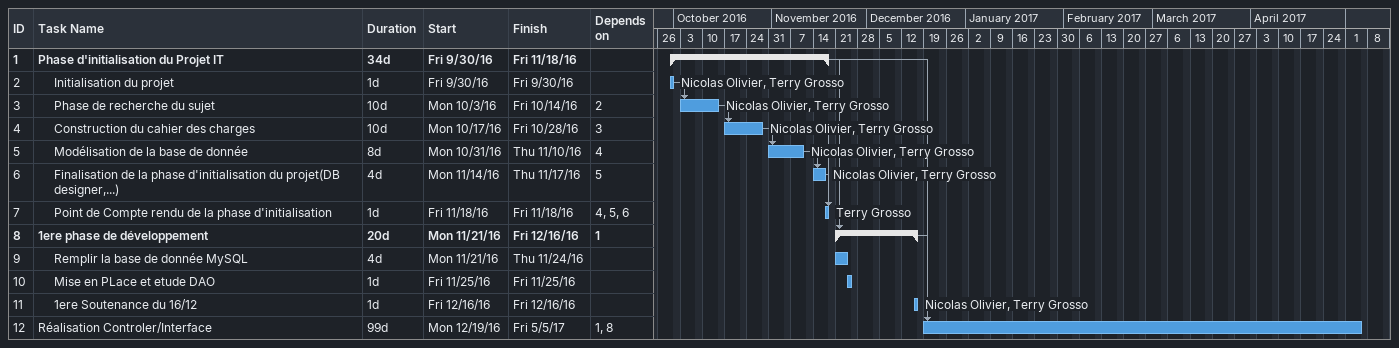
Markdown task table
| ID | Level | Task | Duration | Start | Finish | Predecessors | Resources |
|---|---|---|---|---|---|---|---|
| 1 | 1 | **Phase d'initialisation du Projet IT** | 34d | 2016-09-30 | 2016-11-18 |  |  |
| 2 | 2 | Initialisation du projet | 1d | 2016-09-30 | 2016-09-30 |  | Nicolas Olivier, Terry Grosso |
| 3 | 2 | Phase de recherche du sujet | 10d | 2016-10-03 | 2016-10-14 | 2 | Nicolas Olivier, Terry Grosso |
| 4 | 2 | Construction du cahier des charges | 10d | 2016-10-17 | 2016-10-28 | 3 | Nicolas Olivier, Terry Grosso |
| 5 | 2 | Modélisation de la base de donnée | 8d | 2016-10-31 | 2016-11-10 | 4 | Nicolas Olivier, Terry Grosso |
| 6 | 2 | Finalisation de la phase d'initialisation du projet(DB designer,...) | 4d | 2016-11-14 | 2016-11-17 | 5 | Nicolas Olivier, Terry Grosso |
| 7 | 2 | Point de Compte rendu de la phase d'initialisation | 1d | 2016-11-18 | 2016-11-18 | 4, 5, 6 | Terry Grosso |
| 8 | 1 | **1ere phase de développement** | 20d | 2016-11-21 | 2016-12-16 | 1 |  |
| 9 | 2 | Remplir la base de donnée MySQL | 4d | 2016-11-21 | 2016-11-24 |  |  |
| 10 | 2 | Mise en PLace et etude DAO | 1d | 2016-11-25 | 2016-11-25 |  |  |
| 11 | 2 | 1ere Soutenance du 16/12 | 1d | 2016-12-16 | 2016-12-16 |  | Nicolas Olivier, Terry Grosso |
| 12 | 1 | Réalisation Controler/Interface | 99d | 2016-12-19 | 2017-05-05 | 1, 8 |  |
